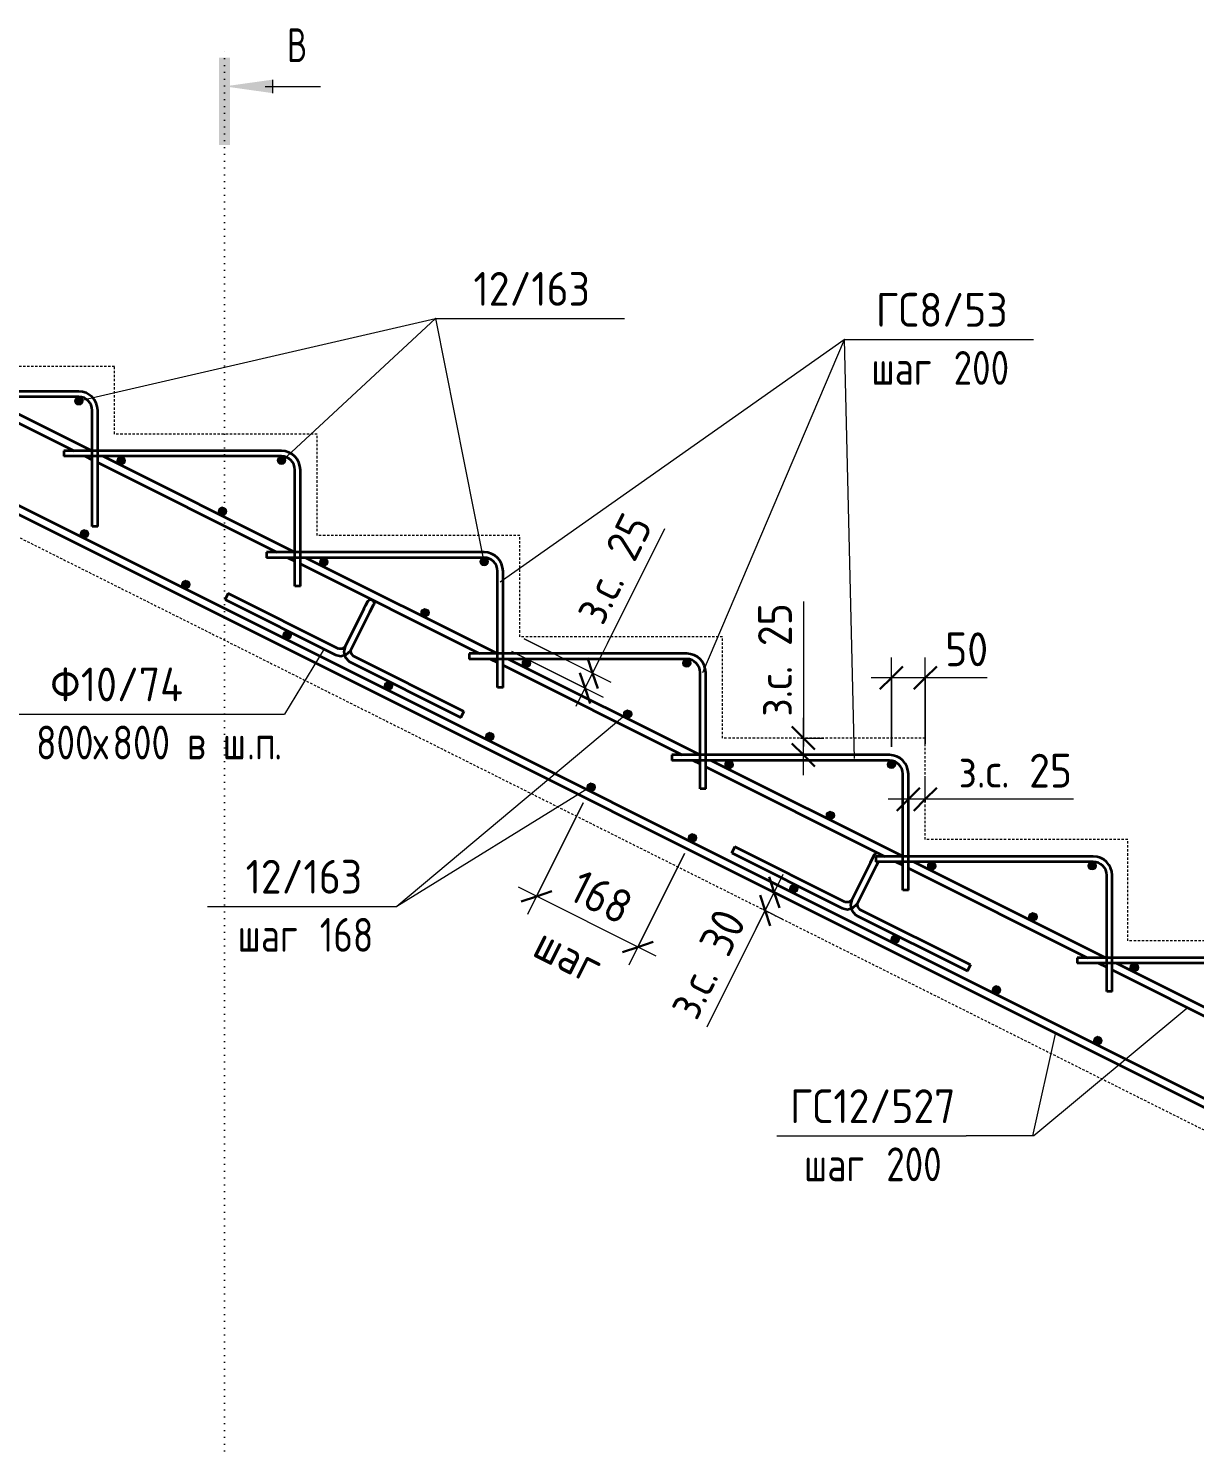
# Model space of a CAD drawing. Header units: millimetres. Extents: x -35709 to -15218, y -2926 to 78616.
# Drawn here: x -24990 to -23263, y -1666 to 430 of the extents above; entities that cross this region are included whole.
import ezdxf

# ---------------------------------------------------------------- set-up
doc = ezdxf.new("R2010")
doc.units = ezdxf.units.MM
doc.linetypes.add('01 Штриховая _4 мм_', pattern=[6, 3.5, -2.5])
doc.linetypes.add('04 Пунктир 10мм', pattern=[10, 0, -10])
for name, color, linetype, lineweight in [('AA_Dim', 7, 'Continuous', 9), ('AA_Dim-20', 7, 'Continuous', 9), ('AA_Razrez', 7, 'Continuous', 9), ('AA_Vinoska', 7, 'Continuous', 9), ('KR_Armatura', 7, 'Continuous', 20), ('KR_Armatura_Tonkie', 7, 'Continuous', 20)]:
    doc.layers.add(name, color=color, linetype=linetype, lineweight=lineweight)
doc.layers.add('AF_Perekritie', color=7, linetype='Continuous', lineweight=60, true_color=0x006a35)
doc.layers.add('AF_Perekritie_Опалубка', color=7, linetype='Continuous', lineweight=60, true_color=0x006a35)
doc.styles.add('ISOCPEUR', font='isocpeur.TTF', dxfattribs={"width": 0.7, "height": 50})
doc.styles.add('ISOCPEUR_1', font='isocpeur.TTF', dxfattribs={"width": 0.9, "height": 50})
doc.styles.add('ISOCPEUR_2', font='isocpeur.TTF', dxfattribs={"width": 0.8, "height": 50})
doc.dimstyles.new('00_Точн_3_знака__прозр__1', dxfattribs={"dimscale": 304.8, "dimtxt": 50.137748, "dimasz": 0.111549, "dimexe": 0.098425, "dimexo": 0.065617, "dimgap": 0.006562, "dimtad": 1, "dimdec": 3, "dimrnd": 0.001, "dimdsep": 46, "dimtxsty": 'ISOCPEUR_1', "dimblk1": 'OBLIQUE', "dimblk2": 'OBLIQUE', "dimsah": 1, "dimcen": 0.09, "dimdle": 0.098425, "dimazin": 0, "dimtfac": 1, "dimtdec": 4, "dimtix": 1, "dimtmove": 1, "dimatfit": 3, "dimfxl": 1, "dimtvp": 1, "dimtolj": 1, "dimtzin": 0, "dimlwd": 18, "dimlwe": 18, "dimarcsym": 2})
doc.dimstyles.new('05_Округл_1мм__прозр_', dxfattribs={"dimscale": 304.8, "dimtxt": 50.137748, "dimasz": 0.111549, "dimexe": 0.098425, "dimexo": 0.065617, "dimgap": 0.006562, "dimtad": 1, "dimdec": 0, "dimdsep": 46, "dimtxsty": 'ISOCPEUR_1', "dimblk1": 'OBLIQUE', "dimblk2": 'OBLIQUE', "dimsah": 1, "dimcen": 0.09, "dimdle": 0.098425, "dimazin": 0, "dimtfac": 1, "dimtdec": 4, "dimtix": 1, "dimtmove": 0, "dimatfit": 3, "dimfxl": 1, "dimtvp": 1, "dimtolj": 1, "dimtzin": 0, "dimlwd": 18, "dimlwe": 18, "dimarcsym": 2})

# ---------------------------------------------------------------- blocks, each defined once
blk = doc.blocks.new('Ktcnybwf - Лестница-3686718-А-А Арм')
at = {"layer": 'AF_Perekritie', "linetype": '01 Штриховая _4 мм_', "lineweight": 20}
for p, q in [((32180.1, -70), (31880.1, -70)), ((32180.1, -170), (32180.1, -70)), ((32480.1, -170), (32180.1, -170)), ((32480.1, -320), (32480.1, -170)), ((31932.8, -270), (34680.1, -1643.6)), ((32780.1, -320), (32480.1, -320)), ((32780.1, -470), (32780.1, -320)), ((33080.1, -470), (32780.1, -470)), ((33080.1, -620), (33080.1, -470)), ((33380.1, -620), (33080.1, -620)), ((33380.1, -770), (33380.1, -620)), ((33680.1, -770), (33380.1, -770)), ((33680.1, -920), (33680.1, -770)), ((33980.1, -920), (33680.1, -920))]:
    blk.add_line(p, q, dxfattribs=at)
blk = doc.blocks.new('261_Лягушка _НесАрм_РабПлоск_ - 10 А240-3876764-А-А Арм')
at = {"layer": 'KR_Armatura_Tonkie', "lineweight": 35}
for p, q in [((32348.1, -406.1), (32343.6, -415)), ((32343.6, -415), (32348.1, -406.1)), ((32343.6, -415), (32506.9, -496.6)), ((32511.3, -487.7), (32348.1, -406.1)), ((32549.1, -428.9), (32521.4, -484.3)), ((32549.1, -428.9), (32521.4, -484.3)), ((32530.4, -488.8), (32558.1, -433.4)), ((32530.4, -488.8), (32558.1, -433.4)), ((32696.9, -580.5), (32533.7, -498.9)), ((32529.2, -507.8), (32692.5, -589.4)), ((32692.5, -589.4), (32696.9, -580.5)), ((32696.9, -580.5), (32692.5, -589.4))]:
    blk.add_line(p, q, dxfattribs=at)
at = {"layer": 'KR_Armatura_Tonkie', "lineweight": 35, "flags": 128}
for points in [[(32554.7, -417.7), (32553.9, -419.4), (32551.5, -424.1), (32549.1, -428.9)], [(32549.1, -428.9), (32552.1, -422.9), (32554.2, -418.8), (32554.7, -417.7)], [(32554.7, -417.7), (32558.1, -415.1), (32562.3, -416), (32564.2, -419.9), (32563.7, -422.2)], [(32558.1, -433.4), (32561.1, -427.4), (32563.1, -423.3), (32563.7, -422.2)], [(32563.7, -422.2), (32562.8, -423.9), (32560.5, -428.5), (32558.1, -433.4)], [(32506.9, -496.6), (32514.9, -498.5), (32522.9, -496.5), (32529.1, -491), (32530.4, -488.8)], [(32521.4, -484.3), (32517.5, -488), (32512.2, -488), (32511.3, -487.7)], [(32521.4, -484.3), (32519.6, -492.4), (32521.6, -500.4), (32527.1, -506.5), (32529.2, -507.8)], [(32533.7, -498.9), (32530.1, -495), (32530, -489.6), (32530.4, -488.8)]]:
    blk.add_lwpolyline(points, dxfattribs=at)
blk = doc.blocks.new('261_Лягушка _НесАрм_РабПлоск_ - 10 А240-V2-А-А Арм')
at = {"layer": 'KR_Armatura_Tonkie', "lineweight": 35}
for p, q in [((33098.1, -781.1), (33093.6, -790)), ((33093.6, -790), (33098.1, -781.1)), ((33093.6, -790), (33256.9, -871.6)), ((33261.3, -862.7), (33098.1, -781.1)), ((33299.1, -803.9), (33271.4, -859.3)), ((33299.1, -803.9), (33271.4, -859.3)), ((33280.3, -863.8), (33308.1, -808.3)), ((33280.3, -863.8), (33308.1, -808.3)), ((33308.1, -808.3), (33310.7, -803)), ((33446.9, -955.5), (33283.7, -873.9)), ((33279.2, -882.8), (33442.4, -964.4)), ((33442.4, -964.4), (33446.9, -955.5)), ((33446.9, -955.5), (33442.4, -964.4))]:
    blk.add_line(p, q, dxfattribs=at)
at = {"layer": 'KR_Armatura_Tonkie', "lineweight": 35, "flags": 128}
for points in [[(33304.7, -792.7), (33303.8, -794.4), (33301.5, -799.1), (33299.1, -803.9)], [(33299.1, -803.9), (33302.1, -797.9), (33304.2, -793.8), (33304.7, -792.7)], [(33304.7, -792.7), (33308.1, -790), (33312.3, -791), (33314.2, -794.9)], [(33310.7, -803), (33310.5, -803.5), (33308.1, -808.3)], [(33271.4, -859.3), (33267.5, -862.9), (33262.1, -863), (33261.3, -862.7)], [(33271.4, -859.3), (33269.5, -867.4), (33271.6, -875.3), (33277, -881.5), (33279.2, -882.8)], [(33256.9, -871.6), (33264.9, -873.5), (33272.9, -871.4), (33279, -866), (33280.3, -863.8)], [(33283.7, -873.9), (33280.1, -869.9), (33280, -864.6), (33280.3, -863.8)]]:
    blk.add_lwpolyline(points, dxfattribs=at)
blk = doc.blocks.new('Разрез - Номер узла_ сзади-394133-А-А Арм')
at = {"layer": 'AA_Razrez'}
for points in [[(30750.2, 276.5), (30766.2, 276.5), (30766.2, 405.6), (30750.2, 405.6)], [(30829, 353.1), (30829, 373), (30758.3, 363.1)]]:
    blk.add_hatch(color=256, dxfattribs=at).paths.add_polyline_path(points)
for p, q in [((30818.3, 363.1), (30900.2, 363.1)), ((30829, 373), (30829, 353.1))]:
    blk.add_line(p, q, dxfattribs=at)
blk = doc.blocks.new('DIMBLOCK72-А-А Арм')
at = {"layer": 'AA_Dim-20', "color": 30, "lineweight": 18, "true_color": 0xff8000, "transparency": 16777216}
for p, q in [((-23912.3, -902), (-23872.1, -821.5)), ((-23889.1, -846.5), (-23858.7, -861.7)), ((-23885.5, -848.3), (-23889.1, -846.5)), ((-23985, -1047.4), (-23899.9, -877.2)), ((-23902.5, -873.3), (-23872.1, -888.6)), ((-23898.9, -875.1), (-23902.5, -873.3)), ((-23899.9, -877.2), (-23892.2, -861.7))]:
    blk.add_line(p, q, dxfattribs=at)
at = {"layer": 'AA_Dim-20', "color": 30, "lineweight": 30, "true_color": 0xff8000, "transparency": 16777216}
for p, q in [((-23885.5, -848.3), (-23893.1, -825.5)), ((-23898.9, -875.1), (-23906.5, -852.3)), ((-23885.5, -848.3), (-23877.9, -871.1)), ((-23898.9, -875.1), (-23891.3, -898))]:
    blk.add_line(p, q, dxfattribs=at)
at = {"layer": 'AA_Dim-20', "color": 0, "lineweight": 18, "transparency": 16777216, "insert": (-24045.1, -1017.4), "char_height": 50, "width": 204.335, "attachment_point": 1, "rotation": 63.4349, "line_spacing_factor": 1.135194, "style": 'ISOCPEUR_1'}
blk.add_mtext('з.с. 30', dxfattribs=at)
blk = doc.blocks.new('_Oblique')
at = {"color": 0, "linetype": 'ByBlock', "lineweight": -2}
blk.add_line((-0.5, -0.5), (0.5, 0.5), dxfattribs=at)
blk = doc.blocks.new('DIMBLOCK73-А-А Арм')
at = {"layer": 'AA_Dim-20', "color": 30, "lineweight": 18, "true_color": 0xff8000, "transparency": 16777216}
for p, q in [((-23687, -714.4), (-23687, -680.4)), ((-23662, -714.4), (-23662, -680.4)), ((-23632, -710.4), (-23717, -710.4)), ((-23687, -710.4), (-23687, -714.4)), ((-23632.6, -710.4), (-23674.5, -710.4)), ((-23662, -710.4), (-23662, -714.4)), ((-23442.3, -710.4), (-23632.6, -710.4))]:
    blk.add_line(p, q, dxfattribs=at)
at = {"layer": 'AA_Dim-20', "color": 30, "lineweight": 30, "true_color": 0xff8000, "transparency": 16777216}
for p, q in [((-23687, -710.4), (-23704, -727.4)), ((-23687, -710.4), (-23670, -693.4)), ((-23662, -710.4), (-23679, -727.4)), ((-23662, -710.4), (-23645, -693.4))]:
    blk.add_line(p, q, dxfattribs=at)
at = {"layer": 'AA_Dim-20', "color": 0, "lineweight": 18, "transparency": 16777216, "insert": (-23612.6, -643.2), "char_height": 50, "width": 204.335, "attachment_point": 1, "line_spacing_factor": 1.135194, "style": 'ISOCPEUR_1'}
blk.add_mtext('з.с. 25', dxfattribs=at)
blk = doc.blocks.new('DIMBLOCK74-А-А Арм')
at = {"layer": 'AA_Dim-20', "color": 30, "lineweight": 18, "true_color": 0xff8000, "transparency": 16777216}
for p, q in [((-23842.3, -418), (-23842.3, -608.3)), ((-23842.3, -675), (-23842.3, -590)), ((-23846.4, -620), (-23812.3, -620)), ((-23842.3, -620), (-23846.4, -620)), ((-23842.3, -608.3), (-23842.3, -632.5)), ((-23846.4, -645), (-23812.3, -645)), ((-23842.3, -645), (-23846.4, -645))]:
    blk.add_line(p, q, dxfattribs=at)
at = {"layer": 'AA_Dim-20', "color": 30, "lineweight": 30, "true_color": 0xff8000, "transparency": 16777216}
for p, q in [((-23842.3, -620), (-23859.3, -603)), ((-23842.3, -645), (-23859.3, -628)), ((-23842.3, -620), (-23825.3, -637)), ((-23842.3, -645), (-23825.3, -662))]:
    blk.add_line(p, q, dxfattribs=at)
at = {"layer": 'AA_Dim-20', "color": 0, "lineweight": 18, "transparency": 16777216, "insert": (-23909.4, -588.3), "char_height": 50, "width": 204.335, "attachment_point": 1, "rotation": 90, "line_spacing_factor": 1.135194, "style": 'ISOCPEUR_1'}
blk.add_mtext('з.с. 25', dxfattribs=at)
blk = doc.blocks.new('DIMBLOCK75-А-А Арм')
at = {"layer": 'AA_Dim-20', "color": 30, "lineweight": 18, "true_color": 0xff8000, "transparency": 16777216}
for p, q in [((-23712, -633), (-23712, -500.8)), ((-23662, -628.3), (-23662, -500.8)), ((-23632, -530.8), (-23742, -530.8)), ((-23712, -530.8), (-23712, -633)), ((-23652.5, -530.8), (-23687, -530.8)), ((-23662, -530.8), (-23662, -628.3)), ((-23570.1, -530.8), (-23652.5, -530.8))]:
    blk.add_line(p, q, dxfattribs=at)
at = {"layer": 'AA_Dim-20', "color": 30, "lineweight": 30, "true_color": 0xff8000, "transparency": 16777216}
for p, q in [((-23712, -530.8), (-23695, -513.8)), ((-23662, -530.8), (-23645, -513.8)), ((-23712, -530.8), (-23729, -547.8)), ((-23662, -530.8), (-23679, -547.8))]:
    blk.add_line(p, q, dxfattribs=at)
at = {"layer": 'AA_Dim-20', "color": 0, "lineweight": 18, "transparency": 16777216, "insert": (-23632.5, -463.6), "char_height": 50, "width": 74.923, "attachment_point": 1, "line_spacing_factor": 1.135194, "style": 'ISOCPEUR_1'}
blk.add_mtext('50', dxfattribs=at)
blk = doc.blocks.new('DIMBLOCK76-А-А Арм')
at = {"layer": 'AA_Dim-20', "color": 30, "lineweight": 18, "true_color": 0xff8000, "transparency": 16777216}
for p, q in [((-24047.8, -310.5), (-24132.9, -480.6)), ((-24255.6, -473.2), (-24127.6, -537.2)), ((-24154.4, -523.8), (-24255.6, -473.2)), ((-24132.9, -480.6), (-24160, -535)), ((-24274.1, -491.9), (-24138.8, -559.6)), ((-24165.6, -546.1), (-24274.1, -491.9)), ((-24141, -497), (-24179, -573))]:
    blk.add_line(p, q, dxfattribs=at)
at = {"layer": 'AA_Dim-20', "color": 30, "lineweight": 30, "true_color": 0xff8000, "transparency": 16777216}
for p, q in [((-24154.4, -523.8), (-24162, -501)), ((-24165.6, -546.1), (-24173.2, -523.3)), ((-24154.4, -523.8), (-24146.8, -546.6)), ((-24165.6, -546.1), (-24158, -569))]:
    blk.add_line(p, q, dxfattribs=at)
at = {"layer": 'AA_Dim-20', "color": 0, "lineweight": 18, "transparency": 16777216, "insert": (-24184, -432.7), "char_height": 50, "width": 204.335, "attachment_point": 1, "rotation": 63.4349, "line_spacing_factor": 1.135194, "style": 'ISOCPEUR_1'}
blk.add_mtext('з.с. 25', dxfattribs=at)
blk = doc.blocks.new('DIMBLOCK79-А-А Арм')
at = {"layer": 'AA_Dim-20', "color": 98, "lineweight": 18, "true_color": 0x005500, "transparency": 16777216}
for p, q in [((-24168.1, -715.9), (-24250.7, -881.1)), ((-24237.3, -854.2), (-24168.1, -715.9)), ((-24018.1, -790.9), (-24100.7, -956.1)), ((-24087.3, -929.2), (-24018.1, -790.9)), ((-24060.4, -942.7), (-24264.1, -840.8))]:
    blk.add_line(p, q, dxfattribs=at)
at = {"layer": 'AA_Dim-20', "color": 98, "lineweight": 30, "true_color": 0x005500, "transparency": 16777216}
for p, q in [((-24237.3, -854.2), (-24260.1, -861.8)), ((-24237.3, -854.2), (-24214.5, -846.6)), ((-24087.3, -929.2), (-24064.5, -921.6)), ((-24087.3, -929.2), (-24110.1, -936.8))]:
    blk.add_line(p, q, dxfattribs=at)
at = {"layer": 'AA_Dim-20', "color": 0, "lineweight": 18, "transparency": 16777216, "char_height": 50, "attachment_point": 1, "rotation": 333.4349, "line_spacing_factor": 1.135194, "style": 'ISOCPEUR_1'}
for s, insert, width in [('168', (-24169.9, -812.9), 101.032), ('шаг', (-24223.7, -896.2), 127.142)]:
    blk.add_mtext(s, dxfattribs=dict(at, insert=insert, width=width))
blk = doc.blocks.new('042_М_Арматуры - Диам длина поз _ Шаг-2260295-А-А Арм')
at = {"layer": 'AA_Vinoska'}
blk.add_line((30215.6, -905.6), (30495.6, -905.6), dxfattribs=at)
blk = doc.blocks.new('042_М_Арматуры - Диам длина поз _ Комментарий-2260297-А-А Арм')
at = {"layer": 'AA_Vinoska'}
blk.add_line((34200.8, -2510.4), (34480.8, -2510.4), dxfattribs=at)
blk = doc.blocks.new('042_М_Арматуры - Диам длина поз _ Комментарий полка 25-3827468-А-А Арм')
at = {"layer": 'AA_Vinoska'}
blk.add_line((30975.1, -429.9), (31475.1, -429.9), dxfattribs=at)

msp = doc.modelspace()

# ---------------------------------------------------------------- hatches: boundary and pattern name
at = {"layer": 'KR_Armatura'}
h = msp.add_hatch(color=256, dxfattribs=at)
edge = h.paths.add_edge_path()
edge.add_arc((-24914.9876, -121), 6, 0, 360)
for points in [[(-24917.9876, -126.1962), (-24911.9876, -126.1962), (-24908.9876, -121), (-24911.9876, -115.8038), (-24917.9876, -115.8038), (-24920.9876, -121)], [(-24851.9897, -215.4675), (-24846.9826, -212.1615), (-24847.3421, -206.1723), (-24852.7087, -203.489), (-24857.7158, -206.795), (-24857.3563, -212.7842)], [(-24617.9876, -214.1962), (-24611.9876, -214.1962), (-24608.9876, -209), (-24611.9876, -203.8038), (-24617.9876, -203.8038), (-24620.9876, -209)], [(-24701.9943, -290.4652), (-24696.9872, -287.1592), (-24697.3467, -281.17), (-24702.7133, -278.4867), (-24707.7203, -281.7927), (-24707.3608, -287.7819)], [(-24906.1021, -323.6929), (-24901.095, -320.387), (-24901.4545, -314.3977), (-24906.8211, -311.7144), (-24911.8281, -315.0204), (-24911.4686, -321.0096)], [(-24551.9988, -365.4629), (-24546.9918, -362.157), (-24547.3513, -356.1677), (-24552.7178, -353.4845), (-24557.7249, -356.7904), (-24557.3654, -362.7796)], [(-24317.9876, -364.1962), (-24311.9876, -364.1962), (-24308.9876, -359), (-24311.9876, -353.8038), (-24317.9876, -353.8038), (-24320.9876, -359)], [(-24756.1066, -398.6906), (-24751.0996, -395.3847), (-24751.4591, -389.3955), (-24756.8256, -386.7122), (-24761.8327, -390.0181), (-24761.4732, -396.0073)], [(-24402.0034, -440.4606), (-24396.9963, -437.1547), (-24397.3558, -431.1655), (-24402.7224, -428.4822), (-24407.7294, -431.7881), (-24407.37, -437.7773)], [(-24606.1112, -473.6883), (-24601.1041, -470.3824), (-24601.4636, -464.3932), (-24606.8302, -461.7099), (-24611.8373, -465.0158), (-24611.4778, -471.005)], [(-24252.008, -515.4583), (-24247.0009, -512.1524), (-24247.3604, -506.1632), (-24252.7269, -503.4799), (-24257.734, -506.7858), (-24257.3745, -512.7751)], [(-24017.9876, -514.1962), (-24011.9876, -514.1962), (-24008.9876, -509), (-24011.9876, -503.8038), (-24017.9876, -503.8038), (-24020.9876, -509)], [(-24456.1158, -548.6861), (-24451.1087, -545.3801), (-24451.4682, -539.3909), (-24456.8347, -536.7076), (-24461.8418, -540.0135), (-24461.4823, -546.0028)], [(-24102.0125, -590.4561), (-24097.0054, -587.1501), (-24097.3649, -581.1609), (-24102.7315, -578.4776), (-24107.7386, -581.7836), (-24107.3791, -587.7728), (-24104.2477, -589.3385)], [(-24306.1203, -623.6838), (-24301.1133, -620.3778), (-24301.4727, -614.3886), (-24306.8393, -611.7053), (-24311.8464, -615.0113), (-24311.4869, -621.0005)], [(-23952.0171, -665.4538), (-23947.01, -662.1478), (-23947.3695, -656.1586), (-23952.7361, -653.4753), (-23957.7431, -656.7813), (-23957.3836, -662.7705)], [(-23714.9876, -664.1962), (-23708.9876, -664.1962), (-23705.9876, -659), (-23708.9876, -653.8038), (-23714.9876, -653.8038), (-23717.9876, -659)], [(-24156.1249, -698.6815), (-24151.1178, -695.3756), (-24151.4773, -689.3863), (-24156.8439, -686.703), (-24161.8509, -690.009), (-24161.4914, -695.9982)], [(-23802.0216, -740.4515), (-23797.0146, -737.1456), (-23797.3741, -731.1563), (-23802.7406, -728.4731), (-23807.7477, -731.779), (-23807.3882, -737.7682)], [(-24006.1294, -773.6792), (-24001.1224, -770.3733), (-24001.4819, -764.3841), (-24006.8484, -761.7008), (-24011.8555, -765.0067), (-24011.496, -770.9959)], [(-23652.0262, -815.4492), (-23647.0191, -812.1433), (-23647.3786, -806.1541), (-23652.7452, -803.4708), (-23657.7522, -806.7767), (-23657.3928, -812.7659)], [(-23417.9876, -814.1962), (-23411.9876, -814.1962), (-23408.9876, -809), (-23411.9876, -803.8038), (-23417.9876, -803.8038), (-23420.9876, -809)], [(-23856.134, -848.6769), (-23851.1269, -845.371), (-23851.4864, -839.3818), (-23856.853, -836.6985), (-23861.8601, -840.0044), (-23861.5006, -845.9936)], [(-23502.0308, -890.4469), (-23497.0237, -887.141), (-23497.3832, -881.1518), (-23502.7497, -878.4685), (-23507.7568, -881.7744), (-23507.3973, -887.7637)], [(-23706.1386, -923.6747), (-23701.1315, -920.3687), (-23701.491, -914.3795), (-23706.8575, -911.6962), (-23711.8646, -915.0021), (-23711.5051, -920.9914)], [(-23352.0353, -965.4447), (-23347.0282, -962.1387), (-23347.3877, -956.1495), (-23352.7543, -953.4662), (-23357.7614, -956.7722), (-23357.4019, -962.7614)], [(-23556.1431, -998.6724), (-23551.1361, -995.3664), (-23551.4955, -989.3772), (-23556.8621, -986.6939), (-23561.8692, -989.9999), (-23561.5097, -995.9891)], [(-23406.1477, -1073.6701), (-23401.1406, -1070.3642), (-23401.5001, -1064.3749), (-23406.8667, -1061.6916), (-23411.8737, -1064.9976), (-23411.5142, -1070.9868)]]:
    msp.add_hatch(color=256, dxfattribs=at).paths.add_polyline_path(points)
h = msp.add_hatch(color=256, dxfattribs=at)
edge = h.paths.add_edge_path()
edge.add_arc((-24852.3492, -209.4782), 6, 0, 360)
h = msp.add_hatch(color=256, dxfattribs=at)
edge = h.paths.add_edge_path()
edge.add_arc((-24614.9876, -209), 6, 0, 360)
h = msp.add_hatch(color=256, dxfattribs=at)
edge = h.paths.add_edge_path()
edge.add_arc((-24702.3538, -284.476), 6, 0, 360)
h = msp.add_hatch(color=256, dxfattribs=at)
edge = h.paths.add_edge_path()
edge.add_arc((-24906.4616, -317.7037), 6, 0, 360)
h = msp.add_hatch(color=256, dxfattribs=at)
edge = h.paths.add_edge_path()
edge.add_arc((-24552.3583, -359.4737), 6, 0, 360)
h = msp.add_hatch(color=256, dxfattribs=at)
edge = h.paths.add_edge_path()
edge.add_arc((-24314.9876, -359), 6, 0, 360)
h = msp.add_hatch(color=256, dxfattribs=at)
edge = h.paths.add_edge_path()
edge.add_arc((-24756.4661, -392.7014), 6, 0, 360)
h = msp.add_hatch(color=256, dxfattribs=at)
edge = h.paths.add_edge_path()
edge.add_arc((-24402.3629, -434.4714), 6, 0, 360)
h = msp.add_hatch(color=256, dxfattribs=at)
edge = h.paths.add_edge_path()
edge.add_arc((-24606.4707, -467.6991), 6, 0, 360)
h = msp.add_hatch(color=256, dxfattribs=at)
edge = h.paths.add_edge_path()
edge.add_arc((-24014.9876, -509), 6, 0, 360)
h = msp.add_hatch(color=256, dxfattribs=at)
edge = h.paths.add_edge_path()
edge.add_arc((-24252.3674, -509.4691), 6, 0, 360)
h = msp.add_hatch(color=256, dxfattribs=at)
edge = h.paths.add_edge_path()
edge.add_arc((-24456.4753, -542.6968), 6, 0, 360)
h = msp.add_hatch(color=256, dxfattribs=at)
edge = h.paths.add_edge_path()
edge.add_arc((-24102.372, -584.4668), 6, 0, 360)
h = msp.add_hatch(color=256, dxfattribs=at)
edge = h.paths.add_edge_path()
edge.add_arc((-24306.4798, -617.6945), 6, 0, 360)
h = msp.add_hatch(color=256, dxfattribs=at)
edge = h.paths.add_edge_path()
edge.add_arc((-23952.3766, -659.4646), 6, 0, 360)
h = msp.add_hatch(color=256, dxfattribs=at)
edge = h.paths.add_edge_path()
edge.add_arc((-23711.9876, -659), 6, 0, 360)
h = msp.add_hatch(color=256, dxfattribs=at)
edge = h.paths.add_edge_path()
edge.add_arc((-24156.4844, -692.6923), 6, 0, 360)
h = msp.add_hatch(color=256, dxfattribs=at)
edge = h.paths.add_edge_path()
edge.add_arc((-23802.3811, -734.4623), 6, 0, 360)
h = msp.add_hatch(color=256, dxfattribs=at)
edge = h.paths.add_edge_path()
edge.add_arc((-24006.4889, -767.69), 6, 0, 360)
h = msp.add_hatch(color=256, dxfattribs=at)
edge = h.paths.add_edge_path()
edge.add_arc((-23652.3857, -809.46), 6, 0, 360)
h = msp.add_hatch(color=256, dxfattribs=at)
edge = h.paths.add_edge_path()
edge.add_arc((-23414.9876, -809), 6, 0, 360)
h = msp.add_hatch(color=256, dxfattribs=at)
edge = h.paths.add_edge_path()
edge.add_arc((-23856.4935, -842.6877), 6, 0, 360)
h = msp.add_hatch(color=256, dxfattribs=at)
edge = h.paths.add_edge_path()
edge.add_arc((-23502.3902, -884.4577), 6, 0, 360)
h = msp.add_hatch(color=256, dxfattribs=at)
edge = h.paths.add_edge_path()
edge.add_arc((-23706.4981, -917.6854), 6, 0, 360)
h = msp.add_hatch(color=256, dxfattribs=at)
edge = h.paths.add_edge_path()
edge.add_arc((-23352.3948, -959.4554), 6, 0, 360)
h = msp.add_hatch(color=256, dxfattribs=at)
edge = h.paths.add_edge_path()
edge.add_arc((-23556.5026, -992.6831), 6, 0, 360)
h = msp.add_hatch(color=256, dxfattribs=at)
edge = h.paths.add_edge_path()
edge.add_arc((-23406.5072, -1067.6809), 6, 0, 360)

# ---------------------------------------------------------------- linework, layer by layer
at = {"layer": 'AA_Razrez', "color": 7, "linetype": '04 Пунктир 10мм', "true_color": 0xffffff}
msp.add_line((-24699.1252, -2715.2025), (-24699.1252, 404.4607), dxfattribs=at)
at = {"layer": 'AA_Vinoska'}
for p, q in [((-24914.9876, -121), (-24386.976, 0.8077)), ((-24613.7863, -209.6853), (-24386.976, 0.8077)), ((-24386.5464, 0.8077), (-24386.976, 0.8077)), ((-24314.9876, -359), (-24386.5464, 0.8077)), ((-24290.9895, -388.5362), (-23781.7475, -30.1801)), ((-23990.9895, -523), (-23781.5779, -30.1801)), ((-23781.5779, -30.1801), (-23781.7475, -30.1801)), ((-23781.5131, -30.1801), (-23781.7475, -30.1801)), ((-23766.8565, -650.3597), (-23781.5131, -30.1801)), ((-24551.5348, -487.7622), (-24610.2217, -584.5737)), ((-24103.8976, -584.0535), (-24444.2593, -869.1697)), ((-24156.4603, -691.4607), (-24444.2593, -869.1697)), ((-23274.7399, -1020.3783), (-23501.0277, -1208.7531)), ((-23469.3879, -1055.4658), (-23503.1534, -1208.7531)), ((-23501.0277, -1208.7531), (-23601.5527, -1208.7531)), ((-23503.1534, -1208.7531), (-23601.5527, -1208.7531))]:
    msp.add_line(p, q, dxfattribs=at)
at = {"layer": 'KR_Armatura'}
for p, q in [((-24917.9876, -115.8038), (-24920.9876, -121)), ((-24920.9876, -121), (-24917.9876, -126.1962)), ((-24911.9876, -115.8038), (-24917.9876, -115.8038)), ((-24908.9876, -121), (-24911.9876, -115.8038)), ((-24911.9876, -126.1962), (-24908.9876, -121)), ((-24917.9876, -126.1962), (-24911.9876, -126.1962)), ((-24852.7087, -203.489), (-24857.7158, -206.795)), ((-24857.7158, -206.795), (-24857.3563, -212.7842)), ((-24847.3421, -206.1723), (-24852.7087, -203.489)), ((-24846.9826, -212.1615), (-24847.3421, -206.1723)), ((-24617.9876, -203.8038), (-24620.9876, -209)), ((-24620.9876, -209), (-24617.9876, -214.1962)), ((-24611.9876, -203.8038), (-24617.9876, -203.8038)), ((-24608.9876, -209), (-24611.9876, -203.8038)), ((-24611.9876, -214.1962), (-24608.9876, -209)), ((-24857.3563, -212.7842), (-24851.9897, -215.4675)), ((-24851.9897, -215.4675), (-24846.9826, -212.1615)), ((-24617.9876, -214.1962), (-24611.9876, -214.1962)), ((-24702.7133, -278.4867), (-24707.7203, -281.7927)), ((-24707.7203, -281.7927), (-24707.3608, -287.7819)), ((-24707.3608, -287.7819), (-24701.9943, -290.4652)), ((-24697.3467, -281.17), (-24702.7133, -278.4867)), ((-24701.9943, -290.4652), (-24696.9872, -287.1592)), ((-24696.9872, -287.1592), (-24697.3467, -281.17)), ((-24906.8211, -311.7144), (-24911.8281, -315.0204)), ((-24901.4545, -314.3977), (-24906.8211, -311.7144)), ((-24901.095, -320.387), (-24901.4545, -314.3977)), ((-24911.8281, -315.0204), (-24911.4686, -321.0096)), ((-24911.4686, -321.0096), (-24906.1021, -323.6929)), ((-24906.1021, -323.6929), (-24901.095, -320.387)), ((-24552.7178, -353.4845), (-24557.7249, -356.7904)), ((-24547.3513, -356.1677), (-24552.7178, -353.4845)), ((-24546.9918, -362.157), (-24547.3513, -356.1677)), ((-24317.9876, -353.8038), (-24320.9876, -359)), ((-24311.9876, -353.8038), (-24317.9876, -353.8038)), ((-24308.9876, -359), (-24311.9876, -353.8038)), ((-24557.7249, -356.7904), (-24557.3654, -362.7796)), ((-24557.3654, -362.7796), (-24551.9988, -365.4629)), ((-24551.9988, -365.4629), (-24546.9918, -362.157)), ((-24320.9876, -359), (-24317.9876, -364.1962)), ((-24317.9876, -364.1962), (-24311.9876, -364.1962)), ((-24311.9876, -364.1962), (-24308.9876, -359)), ((-24756.8256, -386.7122), (-24761.8327, -390.0181)), ((-24761.8327, -390.0181), (-24761.4732, -396.0073)), ((-24761.4732, -396.0073), (-24756.1066, -398.6906)), ((-24751.4591, -389.3955), (-24756.8256, -386.7122)), ((-24756.1066, -398.6906), (-24751.0996, -395.3847)), ((-24751.0996, -395.3847), (-24751.4591, -389.3955)), ((-24402.7224, -428.4822), (-24407.7294, -431.7881)), ((-24407.7294, -431.7881), (-24407.37, -437.7773)), ((-24407.37, -437.7773), (-24402.0034, -440.4606)), ((-24397.3558, -431.1655), (-24402.7224, -428.4822)), ((-24402.0034, -440.4606), (-24396.9963, -437.1547)), ((-24396.9963, -437.1547), (-24397.3558, -431.1655)), ((-24606.8302, -461.7099), (-24611.8373, -465.0158)), ((-24611.8373, -465.0158), (-24611.4778, -471.005)), ((-24611.4778, -471.005), (-24606.1112, -473.6883)), ((-24601.4636, -464.3932), (-24606.8302, -461.7099)), ((-24606.1112, -473.6883), (-24601.1041, -470.3824)), ((-24601.1041, -470.3824), (-24601.4636, -464.3932)), ((-24252.7269, -503.4799), (-24257.734, -506.7858)), ((-24257.734, -506.7858), (-24257.3745, -512.7751)), ((-24257.3745, -512.7751), (-24252.008, -515.4583)), ((-24247.3604, -506.1632), (-24252.7269, -503.4799)), ((-24252.008, -515.4583), (-24247.0009, -512.1524)), ((-24247.0009, -512.1524), (-24247.3604, -506.1632)), ((-24017.9876, -503.8038), (-24020.9876, -509)), ((-24020.9876, -509), (-24017.9876, -514.1962)), ((-24011.9876, -503.8038), (-24017.9876, -503.8038)), ((-24017.9876, -514.1962), (-24011.9876, -514.1962)), ((-24008.9876, -509), (-24011.9876, -503.8038)), ((-24011.9876, -514.1962), (-24008.9876, -509)), ((-24456.8347, -536.7076), (-24461.8418, -540.0135)), ((-24461.8418, -540.0135), (-24461.4823, -546.0028)), ((-24451.4682, -539.3909), (-24456.8347, -536.7076)), ((-24451.1087, -545.3801), (-24451.4682, -539.3909)), ((-24461.4823, -546.0028), (-24456.1158, -548.6861)), ((-24456.1158, -548.6861), (-24451.1087, -545.3801)), ((-24102.7315, -578.4776), (-24107.7386, -581.7836)), ((-24107.7386, -581.7836), (-24107.3791, -587.7728)), ((-24097.3649, -581.1609), (-24102.7315, -578.4776)), ((-24097.0054, -587.1501), (-24097.3649, -581.1609)), ((-24107.3791, -587.7728), (-24104.2477, -589.3385)), ((-24104.2477, -589.3385), (-24102.0125, -590.4561)), ((-24102.0125, -590.4561), (-24097.0054, -587.1501)), ((-24306.8393, -611.7053), (-24311.8464, -615.0113)), ((-24311.8464, -615.0113), (-24311.4869, -621.0005)), ((-24311.4869, -621.0005), (-24306.1203, -623.6838)), ((-24301.4727, -614.3886), (-24306.8393, -611.7053)), ((-24306.1203, -623.6838), (-24301.1133, -620.3778)), ((-24301.1133, -620.3778), (-24301.4727, -614.3886)), ((-23952.7361, -653.4753), (-23957.7431, -656.7813)), ((-23957.7431, -656.7813), (-23957.3836, -662.7705)), ((-23957.3836, -662.7705), (-23952.0171, -665.4538)), ((-23947.3695, -656.1586), (-23952.7361, -653.4753)), ((-23952.0171, -665.4538), (-23947.01, -662.1478)), ((-23947.01, -662.1478), (-23947.3695, -656.1586)), ((-23714.9876, -653.8038), (-23717.9876, -659)), ((-23717.9876, -659), (-23714.9876, -664.1962)), ((-23708.9876, -653.8038), (-23714.9876, -653.8038)), ((-23714.9876, -664.1962), (-23708.9876, -664.1962)), ((-23705.9876, -659), (-23708.9876, -653.8038)), ((-23708.9876, -664.1962), (-23705.9876, -659)), ((-24156.8439, -686.703), (-24161.8509, -690.009)), ((-24161.8509, -690.009), (-24161.4914, -695.9982)), ((-24151.4773, -689.3863), (-24156.8439, -686.703)), ((-24151.1178, -695.3756), (-24151.4773, -689.3863)), ((-24161.4914, -695.9982), (-24156.1249, -698.6815)), ((-24156.1249, -698.6815), (-24151.1178, -695.3756)), ((-23802.7406, -728.4731), (-23807.7477, -731.779)), ((-23807.7477, -731.779), (-23807.3882, -737.7682)), ((-23797.3741, -731.1563), (-23802.7406, -728.4731)), ((-23797.0146, -737.1456), (-23797.3741, -731.1563)), ((-23807.3882, -737.7682), (-23802.0216, -740.4515)), ((-23802.0216, -740.4515), (-23797.0146, -737.1456)), ((-24006.8484, -761.7008), (-24011.8555, -765.0067)), ((-24011.8555, -765.0067), (-24011.496, -770.9959)), ((-24011.496, -770.9959), (-24006.1294, -773.6792)), ((-24001.4819, -764.3841), (-24006.8484, -761.7008)), ((-24006.1294, -773.6792), (-24001.1224, -770.3733)), ((-24001.1224, -770.3733), (-24001.4819, -764.3841)), ((-23652.7452, -803.4708), (-23657.7522, -806.7767)), ((-23657.7522, -806.7767), (-23657.3928, -812.7659)), ((-23657.3928, -812.7659), (-23652.0262, -815.4492)), ((-23647.3786, -806.1541), (-23652.7452, -803.4708)), ((-23652.0262, -815.4492), (-23647.0191, -812.1433)), ((-23647.0191, -812.1433), (-23647.3786, -806.1541)), ((-23417.9876, -803.8038), (-23420.9876, -809)), ((-23420.9876, -809), (-23417.9876, -814.1962)), ((-23411.9876, -803.8038), (-23417.9876, -803.8038)), ((-23417.9876, -814.1962), (-23411.9876, -814.1962)), ((-23408.9876, -809), (-23411.9876, -803.8038)), ((-23411.9876, -814.1962), (-23408.9876, -809)), ((-23856.853, -836.6985), (-23861.8601, -840.0044)), ((-23851.4864, -839.3818), (-23856.853, -836.6985)), ((-23861.8601, -840.0044), (-23861.5006, -845.9936)), ((-23861.5006, -845.9936), (-23856.134, -848.6769)), ((-23856.134, -848.6769), (-23851.1269, -845.371)), ((-23851.1269, -845.371), (-23851.4864, -839.3818)), ((-23502.7497, -878.4685), (-23507.7568, -881.7744)), ((-23497.3832, -881.1518), (-23502.7497, -878.4685)), ((-23507.7568, -881.7744), (-23507.3973, -887.7637)), ((-23507.3973, -887.7637), (-23502.0308, -890.4469)), ((-23502.0308, -890.4469), (-23497.0237, -887.141)), ((-23497.0237, -887.141), (-23497.3832, -881.1518)), ((-23706.8575, -911.6962), (-23711.8646, -915.0021)), ((-23711.8646, -915.0021), (-23711.5051, -920.9914)), ((-23711.5051, -920.9914), (-23706.1386, -923.6747)), ((-23701.491, -914.3795), (-23706.8575, -911.6962)), ((-23706.1386, -923.6747), (-23701.1315, -920.3687)), ((-23701.1315, -920.3687), (-23701.491, -914.3795)), ((-23352.7543, -953.4662), (-23357.7614, -956.7722)), ((-23357.7614, -956.7722), (-23357.4019, -962.7614)), ((-23357.4019, -962.7614), (-23352.0353, -965.4447)), ((-23347.3877, -956.1495), (-23352.7543, -953.4662)), ((-23352.0353, -965.4447), (-23347.0282, -962.1387)), ((-23347.0282, -962.1387), (-23347.3877, -956.1495)), ((-23556.8621, -986.6939), (-23561.8692, -989.9999)), ((-23561.8692, -989.9999), (-23561.5097, -995.9891)), ((-23561.5097, -995.9891), (-23556.1431, -998.6724)), ((-23551.4955, -989.3772), (-23556.8621, -986.6939)), ((-23556.1431, -998.6724), (-23551.1361, -995.3664)), ((-23551.1361, -995.3664), (-23551.4955, -989.3772)), ((-23406.8667, -1061.6916), (-23411.8737, -1064.9976)), ((-23411.8737, -1064.9976), (-23411.5142, -1070.9868)), ((-23401.5001, -1064.3749), (-23406.8667, -1061.6916)), ((-23401.1406, -1070.3642), (-23401.5001, -1064.3749)), ((-23411.5142, -1070.9868), (-23406.1477, -1073.6701)), ((-23406.1477, -1073.6701), (-23401.1406, -1070.3642))]:
    msp.add_line(p, q, dxfattribs=at)
for centre in [(-24914.9876, -121), (-24852.3492, -209.4782), (-24614.9876, -209), (-24702.3538, -284.476), (-24906.4616, -317.7037), (-24552.3583, -359.4737), (-24314.9876, -359), (-24756.4661, -392.7014), (-24402.3629, -434.4714), (-24606.4707, -467.6991), (-24014.9876, -509), (-24252.3674, -509.4691), (-24456.4753, -542.6968), (-24102.372, -584.4668), (-24306.4798, -617.6945), (-23952.3766, -659.4646), (-23711.9876, -659), (-24156.4844, -692.6923), (-23802.3811, -734.4623), (-24006.4889, -767.69), (-23652.3857, -809.46), (-23414.9876, -809), (-23856.4935, -842.6877), (-23502.3902, -884.4577), (-23706.4981, -917.6854), (-23352.3948, -959.4554), (-23556.5026, -992.6831), (-23406.5072, -1067.6809)]:
    msp.add_circle(centre, 6, dxfattribs=at)
at = {"layer": 'KR_Armatura_Tonkie', "lineweight": 35}
for p, q in [((-24914.9895, -107), (-25236.9895, -107)), ((-24914.9895, -115), (-25223.8949, -115)), ((-25067.2205, -122.1672), (-24921.5549, -195)), ((-25054.7221, -115), (-24894.9895, -194.8663)), ((-24894.9895, -307), (-24894.9895, -135)), ((-24886.9895, -307), (-24886.9895, -135)), ((-24614.9895, -195), (-24936.9895, -195)), ((-24936.9895, -195), (-24936.9895, -203)), ((-24614.9895, -203), (-24936.9895, -203)), ((-24905.5549, -203), (-24894.9895, -208.2827)), ((-24878.7221, -203), (-24594.9895, -344.8663)), ((-24886.9895, -212.2827), (-24621.5549, -345)), ((-24594.9895, -395), (-24594.9895, -223)), ((-24586.9895, -395), (-24586.9895, -223)), ((-25095.7888, -243.1672), (-22333.3819, -1624.3619)), ((-25090.4223, -232.434), (-22848.0504, -1353.6129)), ((-24886.9895, -307), (-24894.9895, -307)), ((-24314.9895, -345), (-24636.9895, -345)), ((-24636.9895, -345), (-24636.9895, -353)), ((-24314.9895, -353), (-24636.9895, -353)), ((-24605.5549, -353), (-24594.9895, -358.2827)), ((-24578.7221, -353), (-24294.9895, -494.8663)), ((-24586.9895, -362.2827), (-24321.5549, -495)), ((-24294.9895, -545), (-24294.9895, -373)), ((-24286.9895, -545), (-24286.9895, -373)), ((-24586.9895, -395), (-24594.9895, -395)), ((-24014.9895, -495), (-24336.9895, -495)), ((-24336.9895, -495), (-24336.9895, -503)), ((-24014.9895, -503), (-24336.9895, -503)), ((-24305.5549, -503), (-24294.9895, -508.2827)), ((-24278.7221, -503), (-23994.9895, -644.8663)), ((-24286.9895, -512.2827), (-24021.5549, -645)), ((-23994.9895, -695), (-23994.9895, -523)), ((-23986.9895, -695), (-23986.9895, -523)), ((-24286.9895, -545), (-24294.9895, -545)), ((-23714.9895, -645), (-24036.9895, -645)), ((-24036.9895, -645), (-24036.9895, -653)), ((-23714.9895, -653), (-24036.9895, -653)), ((-24005.5549, -653), (-23994.9895, -658.2827)), ((-23986.9895, -662.2827), (-23721.5549, -795)), ((-23978.7221, -653), (-23694.9895, -794.8663)), ((-23694.9895, -845), (-23694.9895, -673)), ((-23686.9895, -845), (-23686.9895, -673)), ((-23986.9895, -695), (-23994.9895, -695)), ((-23413.3058, -795), (-23735.3058, -795)), ((-23735.3058, -795), (-23735.3058, -803)), ((-23413.3058, -803), (-23735.3058, -803)), ((-23705.5549, -803), (-23694.9895, -808.2827)), ((-23686.9895, -812.2827), (-23421.5549, -945)), ((-23678.7221, -803), (-23394.7221, -945)), ((-23393.3058, -995), (-23393.3058, -823)), ((-23385.3058, -995), (-23385.3058, -823)), ((-23686.9895, -845), (-23694.9895, -845)), ((-23114.9895, -945), (-23436.9895, -945)), ((-23436.9895, -945), (-23436.9895, -953)), ((-23114.9895, -953), (-23436.9895, -953)), ((-23405.5549, -953), (-23393.3058, -959.1245)), ((-23385.3058, -963.1245), (-23121.5549, -1095)), ((-23378.7221, -953), (-23094.9895, -1094.8663)), ((-23385.3058, -995), (-23393.3058, -995))]:
    msp.add_line(p, q, dxfattribs=at)
for centre, radius, start in [((-24914.9895, -135), 28, 360), ((-24914.9895, -135), 20, 0), ((-24614.9895, -223), 28, 360), ((-24614.9895, -223), 20, 0), ((-24314.9895, -373), 28, 360), ((-24314.9895, -373), 20, 0), ((-24014.9895, -523), 28, 360), ((-24014.9895, -523), 20, 0), ((-23714.9895, -673), 28, 360), ((-23714.9895, -673), 20, 0), ((-23413.3058, -823), 28, 360), ((-23413.3058, -823), 20, 0)]:
    msp.add_arc(centre, radius, start, 90, dxfattribs=at)

# ---------------------------------------------------------------- block references
at = {"layer": 'AA_Razrez'}
msp.add_blockref('Разрез - Номер узла_ сзади-394133-А-А Арм', (-55457.4168, -18.6084), dxfattribs=at)
at = {"layer": 'AA_Vinoska'}
for name, p in [('042_М_Арматуры - Диам длина поз _ Шаг-2260295-А-А Арм', (-54602.5363, 906.4569)), ('042_М_Арматуры - Диам длина поз _ Шаг-2260295-А-А Арм', (-53997.3078, 875.469)), ('042_М_Арматуры - Диам длина поз _ Комментарий полка 25-3827468-А-А Арм', (-56085.3013, -154.6861)), ('042_М_Арматуры - Диам длина поз _ Комментарий-2260297-А-А Арм', (-58925.0361, 1641.2784)), ('042_М_Арматуры - Диам длина поз _ Шаг-2260295-А-А Арм', (-54097.113, -303.104))]:
    msp.add_blockref(name, p, dxfattribs=at)
at = {"layer": 'AF_Perekritie_Опалубка', "linetype": '01 Штриховая _4 мм_', "lineweight": 20}
msp.add_blockref('Ktcnybwf - Лестница-3686718-А-А Арм', (-57042.0492, 0), dxfattribs=at)
at = {"layer": 'KR_Armatura_Tonkie', "lineweight": 35}
for name in ['261_Лягушка _НесАрм_РабПлоск_ - 10 А240-3876764-А-А Арм', '261_Лягушка _НесАрм_РабПлоск_ - 10 А240-V2-А-А Арм']:
    msp.add_blockref(name, (-57042.0492, 0), dxfattribs=at)

# ---------------------------------------------------------------- texts
at = {"layer": 'AA_Razrez', "insert": (-24606.6426, 430.353), "char_height": 50, "width": 33.670875, "attachment_point": 1, "style": 'ISOCPEUR'}
msp.add_mtext('\\fISOCPEUR|b0|i0|c204|p34|;\\W.7;В', dxfattribs=at)
at = {"layer": 'AA_Vinoska', "char_height": 50, "attachment_point": 1}
for s, insert, width, style in [('12/163', (-24330.6632, 69.8127), 210.683475, 'ISOCPEUR_1'), ('ГС', (-23734.9747, 38.8249), 77.924025, 'ISOCPEUR_1'), ('8/53', (-23670.6809, 38.8249), 155.84805, 'ISOCPEUR_1'), ('шаг', (-23741.7147, -47.1562), 116.7257, 'ISOCPEUR_2'), (' 200', (-23645.4064, -47.1562), 133.4008, 'ISOCPEUR_2'), ('\\fISOCPEUR|b0|i0|c204|p34|;\\W.9;Ф', (-24957.0489, -515.5687), 54.835425, 'ISOCPEUR_1'), ('10/74', (-24911.8052, -515.5687), 187.594875, 'ISOCPEUR_1'), (' 800', (-25003.5606, -601.5498), 133.4008, 'ISOCPEUR_2'), ('800 ', (-24864.9189, -601.5498), 133.4008, 'ISOCPEUR_2'), ('\\fISOCPEUR|b0|i0|c204|p34|;\\W.8; ', (-24726.2773, -601.5498), 29.5021, 'ISOCPEUR_2'), ('\\fISOCPEUR|b0|i0|c204|p34|;\\W.8;х', (-24893.4939, -601.5498), 34.6329, 'ISOCPEUR_2'), ('\\fISOCPEUR|b0|i0|c204|p34|;\\W.8;в', (-24754.8523, -601.5498), 34.6329, 'ISOCPEUR_2'), ('\\fISOCPEUR|b0|i0|c204|p34|;\\W.8;ш', (-24701.9356, -601.5498), 43.6118, 'ISOCPEUR_2'), ('\\fISOCPEUR|b0|i0|c204|p34|;\\W.8;п', (-24654.3106, -601.5498), 34.6329, 'ISOCPEUR_2'), ('\\fISOCPEUR|b0|i0|c204|p34|;\\W.8;.', (-24665.9523, -601.5498), 14.1097, 'ISOCPEUR_2'), ('\\fISOCPEUR|b0|i0|c204|p34|;\\W.8;.', (-24625.7356, -601.5498), 14.1097, 'ISOCPEUR_2'), ('12/163', (-24667.9464, -800.1648), 210.683475, 'ISOCPEUR_1'), ('шаг', (-24679.9864, -886.1458), 116.7257, 'ISOCPEUR_2'), (' 168', (-24583.6781, -886.1458), 123.1392, 'ISOCPEUR_2'), ('ГС', (-23862.2299, -1139.7481), 77.924025, 'ISOCPEUR_1'), ('12/527', (-23797.9361, -1139.7481), 222.227775, 'ISOCPEUR_1'), (' 200', (-23745.2115, -1225.7292), 133.4008, 'ISOCPEUR_2'), ('шаг', (-23841.5199, -1225.7292), 116.7257, 'ISOCPEUR_2')]:
    msp.add_mtext(s, dxfattribs=dict(at, insert=insert, width=width, style=style))

# ---------------------------------------------------------------- dimensions: what is measured, and where the dimension line sits
at = {"layer": 'AA_Dim', "color": 30, "lineweight": 18, "true_color": 0xff8000}
for base, p1, p2, angle, override, picture, middle, turn in [((-24165.6014, -546.1439), (-24273.5009, -464.2434), (-24292.0099, -482.9397), 63.4349488, {"dimpost": 'з.с. <>', "dimfxl": 26.308507}, 'DIMBLOCK76-А-А Арм', (-24108.4501, -356.2564), 63.4349488), ((-23842.3118, -620), (-23866.3535, -645), (-23866.3535, -620), 90, {"dimpost": 'з.с. <>', "dimfxl": 25}, 'DIMBLOCK74-А-А Арм', (-23876.1144, -486.0908), 90), ((-23885.4931, -848.3112), (-23920.4137, -864.3937), (-23906.9966, -837.5594), 63.4349488, {"dimpost": 'з.с. <>', "dimfxl": 30.00163}, 'DIMBLOCK72-А-А Арм', (-23969.5812, -940.9025), 63.4349488)]:
    dim = msp.add_linear_dim(base=base, p1=p1, p2=p2, angle=angle, dimstyle='00_Точн_3_знака__прозр__1', override=override, dxfattribs=at)
    dim.commit()
    dim.dimension.update_dxf_attribs({"geometry": picture, "text_midpoint": middle, "dimtype": 160, "text_rotation": turn})
for base, p1, p2, override, picture, middle in [((-23711.9876, -530.7506), (-23661.9876, -648.3354), (-23711.9876, -653), {"dimpost": '<>', "dimfxl": 50.217117}, 'DIMBLOCK75-А-А Арм', (-23595.0565, -496.948)), ((-23686.9895, -710.354), (-23661.9876, -734.3956), (-23686.9895, -734.3956), {"dimpost": 'з.с. <>', "dimfxl": 25.001919}, 'DIMBLOCK73-А-А Арм', (-23510.3951, -676.5514))]:
    dim = msp.add_linear_dim(base=base, p1=p1, p2=p2, dimstyle='00_Точн_3_знака__прозр__1', override=override, dxfattribs=at)
    dim.commit()
    dim.dimension.update_dxf_attribs({"geometry": picture, "text_midpoint": middle, "dimtype": 160})
at = {"layer": 'AA_Dim', "color": 98, "lineweight": 18, "true_color": 0x005500}
dim = msp.add_linear_dim(base=(-24237.2584, -854.2404), p1=(-24009.1722, -773.0566), p2=(-24159.1677, -698.0588), angle=333.4349488, text='<>\\Xшаг', dimstyle='05_Округл_1мм__прозр_', override={"dimpost": '<>', "dimfxl": 167.7}, dxfattribs=at)
dim.commit()
dim.dimension.update_dxf_attribs({"geometry": 'DIMBLOCK79-А-А Арм', "text_midpoint": (-24162.2607, -891.7393)})

doc.saveas('drawing.dxf')
